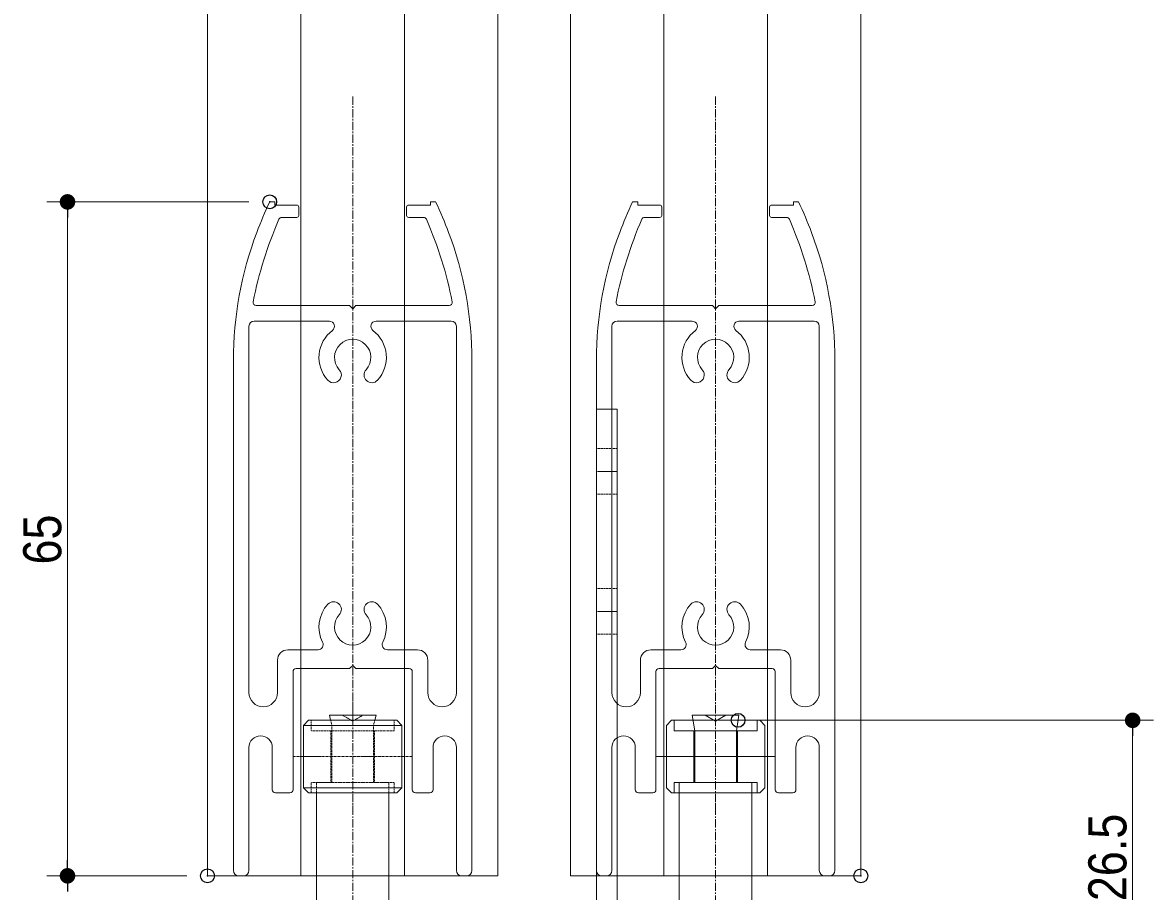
# Model space of a CAD drawing. Units: millimetres, scale not verified. Extents: x -4547 to 4547, y -2305 to 2305.
# Drawn here: x 246 to 1063, y -1631 to -1003 of the extents above; entities that cross this region are included whole.
import ezdxf
from ezdxf.enums import TextEntityAlignment as Align

# ---------------------------------------------------------------- set-up
doc = ezdxf.new("R2010")
doc.units = ezdxf.units.MM
doc.header["$LTSCALE"] = 20
doc.header["$PDMODE"] = 32
doc.header["$PDSIZE"] = 10
for name, pattern in [('USER1', [1.11, 0.71, -0.4]), ('USER2', [2.91, 1.76, -0.4, 0.35, -0.4]), ('USER4', [9.172222, 5.997222, -1.058333, 1.058333, -1.058333])]:
    doc.linetypes.add(name, pattern=pattern)
for name, color, linetype, lineweight in [('0-1_2寸法-1', 7, 'Continuous', 15), ('0-2_0', 7, 'Continuous', 25), ('0-5_3一般', 7, 'Continuous', 15)]:
    doc.layers.add(name, color=color, linetype=linetype, lineweight=lineweight)
doc.layers.add('0-3_Defpoints', color=7, linetype='Continuous')
doc.styles.add('ＭＳ Ｐゴシック', font='')
doc.styles.get('ＭＳ Ｐゴシック').set_extended_font_data('MS PGothic')

# ---------------------------------------------------------------- blocks, each defined once
blk = doc.blocks.new('_Dot')
at = {"layer": '0-2_0'}
blk.add_line((-10, 0), (-20, 0), dxfattribs=at)
for points in [[(0, 0), (-10, 0), (-9.92, 1.25)], [(0, 0), (-9.92, -1.25), (-10, 0)], [(0, 0), (-9.92, 1.25), (-9.69, 2.49)], [(0, 0), (-9.69, -2.49), (-9.92, -1.25)], [(0, 0), (-9.69, 2.49), (-9.3, 3.68)], [(0, 0), (-9.3, -3.68), (-9.69, -2.49)], [(0, 0), (-9.3, 3.68), (-8.76, 4.82)], [(0, 0), (-8.76, -4.82), (-9.3, -3.68)], [(0, 0), (-8.76, 4.82), (-8.09, 5.88)], [(0, 0), (-8.09, -5.88), (-8.76, -4.82)], [(0, 0), (-8.09, 5.88), (-7.29, 6.85)], [(0, 0), (-7.29, -6.85), (-8.09, -5.88)], [(0, 0), (-7.29, 6.85), (-6.37, 7.71)], [(0, 0), (-6.37, -7.71), (-7.29, -6.85)], [(0, 0), (-6.37, 7.71), (-5.36, 8.44)], [(0, 0), (-5.36, -8.44), (-6.37, -7.71)], [(0, 0), (-5.36, 8.44), (-4.26, 9.05)], [(0, 0), (-4.26, -9.05), (-5.36, -8.44)], [(0, 0), (-4.26, 9.05), (-3.09, 9.51)], [(0, 0), (-3.09, -9.51), (-4.26, -9.05)], [(0, 0), (-3.09, 9.51), (-1.87, 9.82)], [(0, 0), (-1.87, -9.82), (-3.09, -9.51)], [(0, 0), (-1.87, 9.82), (-0.63, 9.98)], [(0, 0), (-0.63, -9.98), (-1.87, -9.82)], [(0, 0), (-0.63, 9.98), (0.63, 9.98)], [(0, 0), (0.63, -9.98), (-0.63, -9.98)], [(0, 0), (0.63, 9.98), (1.87, 9.82)], [(0, 0), (1.87, 9.82), (3.09, 9.51)], [(0, 0), (3.09, 9.51), (4.26, 9.05)], [(0, 0), (4.26, 9.05), (5.36, 8.44)], [(0, 0), (5.36, 8.44), (6.37, 7.71)], [(0, 0), (6.37, 7.71), (7.29, 6.85)], [(0, 0), (7.29, 6.85), (8.09, 5.88)], [(0, 0), (8.09, 5.88), (8.76, 4.82)], [(0, 0), (8.76, 4.82), (9.3, 3.68)], [(0, 0), (9.3, 3.68), (9.69, 2.49)], [(0, 0), (9.69, 2.49), (9.92, 1.25)], [(0, 0), (9.92, 1.25), (10, 0)], [(0, 0), (1.87, -9.82), (0.63, -9.98)], [(0, 0), (3.09, -9.51), (1.87, -9.82)], [(0, 0), (4.26, -9.05), (3.09, -9.51)], [(0, 0), (5.36, -8.44), (4.26, -9.05)], [(0, 0), (6.37, -7.71), (5.36, -8.44)], [(0, 0), (7.29, -6.85), (6.37, -7.71)], [(0, 0), (8.09, -5.88), (7.29, -6.85)], [(0, 0), (8.76, -4.82), (8.09, -5.88)], [(0, 0), (9.3, -3.68), (8.76, -4.82)], [(0, 0), (9.69, -2.49), (9.3, -3.68)], [(0, 0), (9.92, -1.25), (9.69, -2.49)], [(0, 0), (10, 0), (9.92, -1.25)]]:
    blk.add_solid(points, dxfattribs=at)
blk = doc.blocks.new('グループ-20')
at = {"layer": '0-5_3一般', "linetype": 'USER4', "lineweight": 5}
for p, q in [((36497.6, -20697.1), (36497.6, -33143.2)), ((41747.6, -20697.1), (41747.6, -33846.3))]:
    blk.add_line(p, q, dxfattribs=at)
at = {"layer": '0-5_3一般', "lineweight": 5}
for p, q in [((35297.6, -22221.3), (35372.6, -22221.3)), ((35372.6, -22221.3), (35372.6, -22266.3)), ((42872.6, -22221.3), (42872.6, -22266.3)), ((42947.6, -22221.3), (42872.6, -22221.3)), ((35372.6, -22266.3), (35687.6, -22266.3)), ((35717.6, -22296.3), (35717.6, -22416.3)), ((37277.6, -22296.3), (37277.6, -22416.3)), ((40967.6, -22296.3), (40967.6, -22416.3)), ((42527.6, -22296.3), (42527.6, -22416.3)), ((42872.6, -22266.3), (42557.6, -22266.3)), ((35687.6, -22446.3), (35471.5, -22446.3)), ((37523.6, -22446.3), (37307.6, -22446.3)), ((40937.6, -22446.3), (40721.5, -22446.3)), ((42773.6, -22446.3), (42557.6, -22446.3)), ((35101.7, -23721.3), (36452.6, -23721.3)), ((40351.7, -23721.3), (41702.6, -23721.3)), ((41702.6, -23721.3), (41747.6, -23766.3)), ((41747.6, -23766.3), (41792.6, -23721.3)), ((41792.6, -23721.3), (43143.4, -23721.3)), ((34997.6, -24021.3), (34997.6, -29320)), ((35072.6, -23946.3), (36160.1, -23946.3)), ((36835.1, -23946.3), (37922.6, -23946.3)), ((37997.6, -24021.3), (37997.6, -29320)), ((40247.6, -24021.3), (40247.6, -29320)), ((40322.6, -23946.3), (41410.1, -23946.3)), ((42085.1, -23946.3), (43172.6, -23946.3)), ((43247.6, -24021.3), (43247.6, -29320)), ((34772.6, -24516), (34772.6, -31896.3)), ((38222.6, -24516), (38222.6, -31896.3)), ((40022.6, -24516), (40022.6, -31896.3)), ((43472.6, -24516), (43472.6, -31896.3)), ((35560.1, -28701.3), (35996.2, -28701.3)), ((36998.9, -28701.3), (37435.1, -28701.3)), ((40810.1, -28701.3), (41246.2, -28701.3)), ((42248.9, -28701.3), (42685.1, -28701.3)), ((35410.1, -29320), (35410.1, -28851.3)), ((36497.6, -28926.3), (36452.6, -28971.3)), ((36542.6, -28971.3), (36497.6, -28926.3)), ((37585.1, -28851.3), (37585.1, -29320)), ((40660.1, -29320), (40660.1, -28851.3)), ((41747.6, -28926.3), (41702.6, -28971.3)), ((41792.6, -28971.3), (41747.6, -28926.3)), ((42835.1, -28851.3), (42835.1, -29320)), ((35635.1, -30726.3), (35635.1, -29016.3)), ((35680.1, -28971.3), (36452.6, -28971.3)), ((36542.6, -28971.3), (37315.1, -28971.3)), ((37360.1, -30201.3), (37360.1, -29016.3)), ((40885.1, -30726.3), (40885.1, -29016.3)), ((40930.1, -28971.3), (41702.6, -28971.3)), ((41792.6, -28971.3), (42565.1, -28971.3)), ((42610.1, -30201.3), (42610.1, -29016.3)), ((34997.6, -30115), (34997.6, -31896.3)), ((35335.1, -30115), (35335.1, -30726.3)), ((37360.1, -30201.3), (37360.1, -30726.3)), ((37660.1, -30726.3), (37660.1, -30115)), ((37997.6, -30115), (37997.6, -30816.3)), ((40247.6, -30115), (40247.6, -31896.3)), ((40585.1, -30115), (40585.1, -30726.3)), ((42610.1, -30201.3), (42610.1, -30726.3)), ((42910.1, -30726.3), (42910.1, -30115)), ((43247.6, -30115), (43247.6, -30816.3)), ((35380.1, -30771.3), (35590.1, -30771.3)), ((37405.1, -30771.3), (37615.1, -30771.3)), ((37997.6, -31896.3), (37997.6, -30816.3)), ((40630.1, -30771.3), (40840.1, -30771.3)), ((42655.1, -30771.3), (42865.1, -30771.3)), ((43247.6, -31896.3), (43247.6, -30816.3)), ((34847.6, -31971.3), (34922.6, -31971.3)), ((38147.6, -31971.3), (38072.6, -31971.3)), ((40097.6, -31971.3), (40172.6, -31971.3)), ((43397.6, -31971.3), (43322.6, -31971.3))]:
    blk.add_line(p, q, dxfattribs=at)
for points in [[(37697.6, -22221.3), (37622.6, -22221.3), (37622.6, -22266.3), (37307.6, -22266.3)], [(40547.6, -22221.3), (40622.6, -22221.3), (40622.6, -22266.3), (40937.6, -22266.3)], [(36452.6, -23721.3), (36497.6, -23766.3), (36542.6, -23721.3), (37893.4, -23721.3)]]:
    blk.add_lwpolyline(points, dxfattribs=at)
for centre, radius, start, end in [((40724.3, -24780.6), 6000, 154.7505, 159.33677), ((32270.8, -24780.6), 6000, 20.66323, 25.2495), ((45974.3, -24780.6), 6000, 154.7505, 159.33677), ((37520.8, -24780.6), 6000, 20.66323, 25.2495), ((35687.6, -22296.3), 30, 0, 90), ((37307.6, -22296.3), 30, 90, 180), ((40937.6, -22296.3), 30, 0, 90), ((42557.6, -22296.3), 30, 90, 180), ((40724.3, -24780.6), 5775, 156.45056, 168.88762), ((35471.5, -22491.3), 45, 90, 156.45056), ((35687.6, -22416.3), 30, 270, 0), ((37307.6, -22416.3), 30, 180, 270), ((37523.6, -22491.3), 45, 23.54944, 90), ((32270.8, -24780.6), 5775, 11.11238, 23.54944), ((45974.3, -24780.6), 5775, 156.45056, 168.88762), ((40721.5, -22491.3), 45, 90, 156.45056), ((40937.6, -22416.3), 30, 270, 0), ((42557.6, -22416.3), 30, 180, 270), ((42773.6, -22491.3), 45, 23.54944, 90), ((37520.8, -24780.6), 5775, 11.11238, 23.54944), ((40022.6, -24516), 5250, 159.33677, 180), ((32972.6, -24516), 5250, 0, 20.66323), ((45272.6, -24516), 5250, 159.33677, 180), ((38222.6, -24516), 5250, 0, 20.66323), ((35101.7, -23676.3), 45, 168.88762, 270), ((37893.4, -23676.3), 45, 270, 11.11238), ((40351.7, -23676.3), 45, 168.88762, 270), ((43143.4, -23676.3), 45, 270, 11.11238), ((35072.6, -24021.3), 75, 90, 180), ((36160.1, -24021.3), 75, 306.8699, 90), ((36835.1, -24021.3), 75, 90, 233.1301), ((37922.6, -24021.3), 75, 0, 90), ((40322.6, -24021.3), 75, 90, 180), ((41410.1, -24021.3), 75, 306.8699, 90), ((42085.1, -24021.3), 75, 90, 233.1301), ((43172.6, -24021.3), 75, 0, 90), ((36497.6, -24471.3), 487.5, 126.8699, 222.5424), ((36497.6, -24471.3), 487.5, 317.4576, 53.1301), ((41747.6, -24471.3), 487.5, 126.8699, 222.5424), ((41747.6, -24471.3), 487.5, 317.4576, 53.1301), ((36497.6, -24471.3), 262.5, 317.4576, 222.5424), ((41747.6, -24471.3), 262.5, 317.4576, 222.5424), ((36221.3, -24724.8), 112.5, 222.5424, 42.5424), ((36773.8, -24724.8), 112.5, 137.4576, 317.4576), ((41471.3, -24724.8), 112.5, 222.5424, 42.5424), ((42023.8, -24724.8), 112.5, 137.4576, 317.4576), ((36497.6, -28371.3), 487.5, 137.4576, 206.95775), ((36221.3, -28117.7), 112.5, 317.4576, 137.4576), ((36773.8, -28117.7), 112.5, 42.5424, 222.5424), ((36497.6, -28371.3), 487.5, 333.04225, 42.5424), ((41747.6, -28371.3), 487.5, 137.4576, 206.95775), ((41471.3, -28117.7), 112.5, 317.4576, 137.4576), ((42023.8, -28117.7), 112.5, 42.5424, 222.5424), ((41747.6, -28371.3), 487.5, 333.04225, 42.5424), ((36497.6, -28371.3), 262.5, 137.4576, 42.5424), ((41747.6, -28371.3), 262.5, 137.4576, 42.5424), ((35996.2, -28626.3), 75, 270, 26.95775), ((36998.9, -28626.3), 75, 153.04225, 270), ((41246.2, -28626.3), 75, 270, 26.95775), ((42248.9, -28626.3), 75, 153.04225, 270), ((35560.1, -28851.3), 150, 90, 180), ((37435.1, -28851.3), 150, 0, 90), ((40810.1, -28851.3), 150, 90, 180), ((42685.1, -28851.3), 150, 0, 90), ((35680.1, -29016.3), 45, 90, 180), ((37315.1, -29016.3), 45, 0, 90), ((40930.1, -29016.3), 45, 90, 180), ((42565.1, -29016.3), 45, 0, 90), ((35203.8, -29320), 206.2, 180, 270), ((35203.8, -29320), 206.2, 270, 0), ((37791.3, -29320), 206.2, 180, 0), ((40453.8, -29320), 206.2, 180, 270), ((40453.8, -29320), 206.2, 270, 0), ((43041.3, -29320), 206.2, 180, 0), ((35166.3, -30115), 168.8, 90, 180), ((35166.3, -30115), 168.8, 0, 90), ((37828.8, -30115), 168.8, 0, 180), ((40416.3, -30115), 168.8, 90, 180), ((40416.3, -30115), 168.8, 0, 90), ((43078.8, -30115), 168.8, 0, 180), ((35380.1, -30726.3), 45, 180, 270), ((35590.1, -30726.3), 45, 270, 0), ((37405.1, -30726.3), 45, 180, 270), ((37615.1, -30726.3), 45, 270, 0), ((40630.1, -30726.3), 45, 180, 270), ((40840.1, -30726.3), 45, 270, 0), ((42655.1, -30726.3), 45, 180, 270), ((42865.1, -30726.3), 45, 270, 0), ((34847.6, -31896.3), 75, 180, 270), ((34922.6, -31896.3), 75, 270, 0), ((38072.6, -31896.3), 75, 180, 270), ((38147.6, -31896.3), 75, 270, 0), ((40097.6, -31896.3), 75, 180, 270), ((40172.6, -31896.3), 75, 270, 0), ((43322.6, -31896.3), 75, 180, 270), ((43397.6, -31896.3), 75, 270, 0)]:
    blk.add_arc(centre, radius, start, end, dxfattribs=at)
blk = doc.blocks.new('グループ-22')
at = {"layer": '0-5_3一般', "lineweight": 5}
for p, q in [((41747.6, -29571.3), (41747.6, -29496.3)), ((41035.1, -29796.3), (41110.1, -29721.3)), ((41110.1, -29721.3), (41147.6, -29721.3)), ((41147.6, -29721.3), (41422.6, -29721.3)), ((41147.6, -29871.3), (41147.6, -29721.3)), ((41447.6, -29871.3), (41410.1, -29646.3)), ((41747.6, -29732.9), (41597.6, -29646.3)), ((41897.6, -29646.3), (41747.6, -29732.9)), ((42085.1, -29646.3), (41897.6, -29646.3)), ((42047.6, -29871.3), (42085.1, -29646.3)), ((42347.6, -29721.3), (42385.1, -29721.3)), ((42347.6, -29871.3), (42347.6, -29721.3)), ((42460.1, -29796.3), (42385.1, -29721.3)), ((41035.1, -30696.3), (41035.1, -29796.3)), ((41147.6, -29871.3), (41432.6, -29871.3)), ((41432.6, -30621.3), (41432.6, -29871.3)), ((41432.6, -29871.3), (42062.6, -29871.3)), ((41447.6, -30621.3), (41447.6, -29871.3)), ((42047.6, -30621.3), (42047.6, -29871.3)), ((42062.6, -29871.3), (42347.6, -29871.3)), ((42460.1, -29796.3), (42460.1, -30696.3)), ((40885.1, -30246.3), (42610.1, -30246.3)), ((41035.1, -30696.3), (41110.1, -30771.3)), ((41147.6, -30621.3), (41147.6, -30771.3)), ((41147.6, -30621.3), (41432.6, -30621.3)), ((41222.6, -30621.3), (41222.6, -33246.3)), ((41222.6, -30621.3), (41447.6, -30621.3)), ((42047.6, -30621.3), (42272.6, -30621.3)), ((42062.6, -30621.3), (42347.6, -30621.3)), ((42272.6, -30621.3), (42272.6, -33246.3)), ((42347.6, -30621.3), (42347.6, -30771.3)), ((42460.1, -30696.3), (42385.1, -30771.3)), ((41147.6, -30771.3), (41110.1, -30771.3)), ((42347.6, -30771.3), (42272.6, -30771.3)), ((42385.1, -30771.3), (42347.6, -30771.3)), ((41747.6, -30996.3), (41747.6, -30921.3)), ((41747.6, -33621.3), (41747.6, -33096.3)), ((40997.6, -33246.3), (40997.6, -33396.3)), ((42497.6, -33246.3), (40997.6, -33246.3)), ((41372.6, -33246.3), (41222.6, -33246.3)), ((41372.6, -33246.3), (41372.6, -33546.3)), ((41372.6, -33546.3), (41372.6, -33246.3)), ((41747.6, -33246.3), (41747.6, -33846.3)), ((42122.6, -33546.3), (42122.6, -33246.3)), ((42272.6, -33246.3), (42122.6, -33246.3)), ((42122.6, -33246.3), (42122.6, -33546.3)), ((42497.6, -33396.3), (42497.6, -33246.3)), ((40397.6, -33696.3), (40397.6, -33396.3)), ((40397.6, -33396.3), (40673.5, -33396.3)), ((40673.5, -33396.3), (41372.6, -33396.3)), ((41372.6, -33396.3), (42122.6, -33396.3)), ((42122.6, -33396.3), (42821.6, -33396.3)), ((42821.6, -33396.3), (43097.6, -33396.3)), ((43097.6, -33696.3), (43097.6, -33396.3)), ((40997.6, -33546.3), (42497.6, -33546.3)), ((40997.6, -33696.3), (40997.6, -33546.3)), ((41372.6, -33546.3), (41335.1, -33696.3)), ((41747.6, -33566.4), (41522.6, -33696.3)), ((41972.6, -33696.3), (41747.6, -33566.4)), ((42160.1, -33696.3), (42122.6, -33546.3)), ((42497.6, -33546.3), (42497.6, -33696.3)), ((40673.5, -33696.3), (40397.6, -33696.3)), ((41297.6, -33696.3), (40673.5, -33696.3)), ((42197.6, -33696.3), (41297.6, -33696.3)), ((41335.1, -33696.3), (41522.6, -33696.3)), ((41372.6, -33696.3), (42122.6, -33696.3)), ((41522.6, -33696.3), (41972.6, -33696.3)), ((41972.6, -33696.3), (42160.1, -33696.3)), ((42821.6, -33696.3), (42197.6, -33696.3)), ((43097.6, -33696.3), (42821.6, -33696.3))]:
    blk.add_line(p, q, dxfattribs=at)
for points in [[(41897.6, -29646.3), (41597.6, -29646.3), (41410.1, -29646.3)], [(41422.6, -29721.3), (42072.6, -29721.3), (42347.6, -29721.3)], [(41432.6, -30621.3), (42062.6, -30621.3), (42062.6, -29871.3)], [(42272.6, -30771.3), (41222.6, -30771.3), (41147.6, -30771.3)]]:
    blk.add_lwpolyline(points, dxfattribs=at)
blk = doc.blocks.new('グループ-27')
at = {"layer": '0-5_3一般', "lineweight": 5}
for p, q in [((34397.6, -31971.3), (34397.6, 7044)), ((37247.6, 7044), (37247.6, -31971.3)), ((38597.6, 7044), (38597.6, -31971.3)), ((39647.6, -31971.3), (39647.6, 7044)), ((42497.6, 7044), (42497.6, -31971.3)), ((35747.6, -31971.3), (34397.6, -31971.3)), ((37247.6, -31971.3), (35747.6, -31971.3)), ((38597.6, -31971.3), (37247.6, -31971.3)), ((43847.6, -31971.3), (42497.6, -31971.3))]:
    blk.add_line(p, q, dxfattribs=at)
for points in [[(35747.6, -31971.3), (35747.6, 7044), (37247.6, 7044), (38597.6, 7044)], [(40997.6, -31971.3), (40997.6, 7044), (42497.6, 7044), (43847.6, 7044), (43847.6, -31971.3)], [(42497.6, -31971.3), (40997.6, -31971.3), (39647.6, -31971.3)]]:
    blk.add_lwpolyline(points, dxfattribs=at)
blk = doc.blocks.new('グループ-34')
at = {"layer": '0-5_3一般'}
for name in ['グループ-20', 'グループ-27', 'グループ-22']:
    blk.add_blockref(name, (0, 0), dxfattribs=at)
blk = doc.blocks.new('グループ-35')
at = {"layer": '0-5_3一般'}
for p, q in [((40022.5, -25221.3), (40322.5, -25221.3)), ((40022.5, -27816.3), (40022.5, -25221.3)), ((40322.5, -25221.3), (40322.5, -27816.3)), ((40022.5, -26451.3), (40022.5, -25791.3)), ((40322.5, -25791.3), (40322.5, -26451.3)), ((40022.5, -28476.3), (40022.5, -27816.3)), ((40322.5, -27816.3), (40322.5, -28476.3)), ((40022.5, -32496.3), (40022.5, -28476.3)), ((40322.5, -28476.3), (40322.5, -32496.3)), ((35860, -29721.3), (35785, -29796.3)), ((35860, -29721.3), (35897.5, -29721.3)), ((35897.5, -29721.3), (37097.5, -29721.3)), ((36160, -29646.3), (36178.8, -29721.3)), ((36835, -29646.3), (36647.5, -29646.3)), ((36835, -29646.3), (36816.3, -29721.3)), ((37097.5, -29721.3), (37135, -29721.3)), ((35785, -30696.3), (35785, -29796.3)), ((37210, -29796.3), (37210, -30696.3)), ((35860, -30771.3), (35785, -30696.3)), ((35785, -30696.3), (37210, -30696.3)), ((37135, -30771.3), (37210, -30696.3)), ((35897.5, -30771.3), (35860, -30771.3)), ((37097.5, -30771.3), (35897.5, -30771.3)), ((35972.5, -32571.3), (35972.5, -30771.3)), ((37022.5, -32571.3), (37022.5, -30771.3)), ((37135, -30771.3), (37097.5, -30771.3)), ((35522.5, -32871.3), (35522.5, -32571.3)), ((35522.5, -32571.3), (36122.5, -32571.3)), ((37022.5, -32571.3), (35972.5, -32571.3)), ((36122.5, -32571.3), (36872.5, -32571.3)), ((36872.5, -32571.3), (39947.5, -32571.3)), ((36122.5, -32871.3), (35522.5, -32871.3)), ((36122.5, -32871.3), (36085, -33021.3)), ((36872.5, -32871.3), (36122.5, -32871.3)), ((39947.5, -32871.3), (36872.5, -32871.3)), ((36910, -33021.3), (36872.5, -32871.3)), ((36085, -33021.3), (36910, -33021.3))]:
    blk.add_line(p, q, dxfattribs=at)
at = {"layer": '0-5_3一般', "linetype": 'USER1'}
for p, q in [((40322.5, -25791.3), (40022.5, -25791.3)), ((40322.5, -26451.3), (40022.5, -26451.3)), ((40322.5, -27816.3), (40022.5, -27816.3)), ((40322.5, -28476.3), (40022.5, -28476.3)), ((35897.5, -29721.3), (35897.5, -29871.3)), ((36497.5, -29732.9), (36347.5, -29646.3)), ((36647.5, -29646.3), (36497.5, -29732.9)), ((36816.3, -29721.3), (36797.5, -29796.3)), ((37097.5, -29721.3), (37097.5, -29871.3)), ((36812.5, -29871.3), (36182.5, -29871.3)), ((36797.5, -29796.3), (36797.5, -30621.3)), ((36812.5, -30621.3), (36812.5, -29871.3)), ((37097.5, -29871.3), (36812.5, -29871.3)), ((35897.5, -30771.3), (35897.5, -30621.3)), ((35972.5, -30621.3), (36197.5, -30621.3)), ((35972.5, -30771.3), (35972.5, -30621.3)), ((36197.5, -30621.3), (36797.5, -30621.3)), ((36797.5, -30621.3), (37022.5, -30621.3)), ((37022.5, -30771.3), (37022.5, -30621.3)), ((37097.5, -30771.3), (37097.5, -30621.3)), ((36122.5, -32871.3), (36122.5, -32571.3)), ((36122.5, -32571.3), (36122.5, -32871.3)), ((36872.5, -32871.3), (36872.5, -32571.3)), ((36872.5, -32871.3), (36872.5, -32571.3)), ((36497.5, -32891.4), (36272.5, -33021.3)), ((36722.5, -33021.3), (36497.5, -32891.4))]:
    blk.add_line(p, q, dxfattribs=at)
at = {"layer": '0-5_3一般', "linetype": 'USER2'}
for p, q in [((40322.5, -26121.3), (40022.5, -26121.3)), ((40322.5, -28146.3), (40022.5, -28146.3)), ((36497.5, -29732.9), (36497.5, -29421.3)), ((36497.5, -29571.3), (36497.5, -29496.3)), ((37360, -30246.3), (35635, -30246.3)), ((36497.5, -30996.3), (36497.5, -30921.3)), ((36497.5, -32871.3), (36497.5, -32571.3))]:
    blk.add_line(p, q, dxfattribs=at)
at = {"layer": '0-5_3一般'}
for points in [[(37135, -29721.3), (37210, -29796.3), (35785, -29796.3)], [(36647.5, -29646.3), (36347.5, -29646.3), (36160, -29646.3)]]:
    blk.add_lwpolyline(points, dxfattribs=at)
at = {"layer": '0-5_3一般', "linetype": 'USER1'}
for points in [[(36178.8, -29721.3), (36197.5, -29796.3), (36197.5, -30621.3)], [(36182.5, -30621.3), (36182.5, -29871.3), (35897.5, -29871.3)], [(37097.5, -30621.3), (36812.5, -30621.3), (36182.5, -30621.3), (35897.5, -30621.3)]]:
    blk.add_lwpolyline(points, dxfattribs=at)
at = {"layer": '0-5_3一般'}
for radius in [75, 375]:
    blk.add_arc((39947.5, -32496.3), radius, 270, 0, dxfattribs=at)
blk = doc.blocks.new('グループ-36')
at = {"layer": '0-5_3一般'}
for name in ['グループ-34', 'グループ-35']:
    blk.add_blockref(name, (0, 0), dxfattribs=at)

msp = doc.modelspace()

# ---------------------------------------------------------------- linework, layer by layer
at = {"layer": '0-1_2寸法-1'}
for p, q in [((409.25, -1132.45), (263, -1132.45)), ((278, -1143.71), (278, -1608.7)), ((778, -1507.45), (1063.38, -1507.45)), ((1048.38, -1518.71), (1048.38, -1694.95)), ((364.25, -1619.95), (263, -1619.95)), ((364.25, -1619.95), (263, -1619.95))]:
    msp.add_line(p, q, dxfattribs=at)
at = {"layer": '0-3_Defpoints'}
for p in [(424.25, -1132.45), (763, -1507.45), (278, -1619.95), (379.25, -1619.95), (851.75, -1619.95)]:
    msp.add_point(p, dxfattribs=at)

# ---------------------------------------------------------------- block references
at = {"layer": '0-1_2寸法-1', "xscale": 0.5627563, "yscale": 0.5627563}
for p, rotation in [((278, -1132.45), 90), ((1048.38, -1507.45), 90), ((278, -1619.95), 270), ((278, -1619.95), 90)]:
    msp.add_blockref('_Dot', p, dxfattribs=dict(at, rotation=rotation))
at = {"layer": '0-5_3一般', "xscale": 0.05, "yscale": 0.05}
msp.add_blockref('グループ-36', (-1340.62, -21.39), dxfattribs=at)

# ---------------------------------------------------------------- texts
at = {"layer": '0-1_2寸法-1', "style": 'ＭＳ Ｐゴシック', "width": 0.9}
for s, p in [('65', (281.79, -1394.72)), ('26.5', (1052.17, -1638.24))]:
    msp.add_text(s, height=27.57, rotation=90, dxfattribs=at).set_placement(p, align=Align.BOTTOM_LEFT)

doc.saveas('drawing.dxf')
